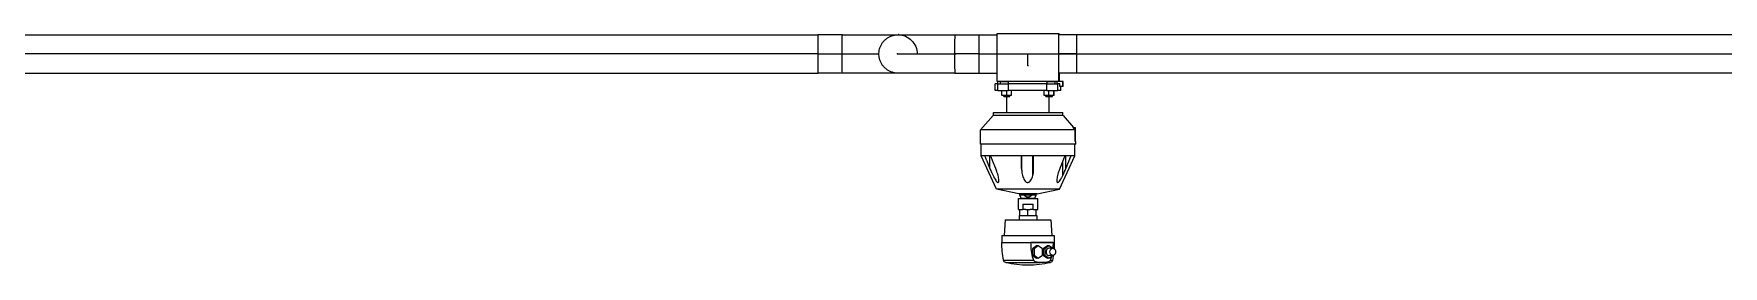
# Model space of a CAD drawing. Header units: millimetres. Extents: x 48717 to 75522, y 76128 to 88842.
# Drawn here: x 60838 to 63638, y 81471 to 81857 of the extents above; entities that cross this region are included whole.
import ezdxf

# ---------------------------------------------------------------- set-up
doc = ezdxf.new("R2010")
doc.units = ezdxf.units.MM
doc.linetypes.add('CENTER2', pattern=[1.125, 0.75, -0.125, 0.125, -0.125])
doc.layers.add('Top (Plan) View2-CENTER', color=1, linetype='CENTER2')
doc.layers.add('Top (Plan) View2-DV90-S1B-002a', color=140, linetype='Continuous')

# ---------------------------------------------------------------- blocks, each defined once
blk = doc.blocks.new('*U875')
at = {"layer": 'Top (Plan) View2-CENTER'}
blk.add_line((62138.1, 81823.4), (59917.3, 81823.4), dxfattribs=at)
at = {"layer": 'Top (Plan) View2-DV90-S1B-002a', "color": 0, "linetype": 'ByBlock', "lineweight": -2}
for p, q in [((59917.3, 81855.1), (62138.4, 81855.1)), ((59917.3, 81791.6), (62138.4, 81791.6))]:
    blk.add_line(p, q, dxfattribs=at)
for major_axis, start_param, end_param in [((0, 31.8), 0, 1.570796), ((0, 31.7), 1.570796, 3.141593)]:
    blk.add_ellipse((59917.3, 81823.4), major_axis=major_axis, ratio=0.010319, start_param=start_param, end_param=end_param, dxfattribs=at)
at = {"layer": 'Top (Plan) View2-DV90-S1B-002a', "color": 0, "linetype": 'ByBlock', "lineweight": -2, "extrusion": (0, 0, -1)}
for major_axis, start_param, end_param in [((0, -31.7), 1.570796, 3.141607), ((0, -31.8), 0, 1.570796)]:
    blk.add_ellipse((62138.4, 81823.4), major_axis=major_axis, ratio=0.010319, start_param=start_param, end_param=end_param, dxfattribs=at)
blk = doc.blocks.new('*U905')
at = {"layer": 'Top (Plan) View2-CENTER'}
for p, q in [((62138.4, 81823.4), (62178.4, 81823.4)), ((62178.4, 81823.4), (62238.9, 81823.4))]:
    blk.add_line(p, q, dxfattribs=at)
at = {"layer": 'Top (Plan) View2-DV90-S1B-002a', "color": 0, "linetype": 'ByBlock', "lineweight": -2}
for p, q in [((62178.4, 81855.1), (62138.4, 81855.1)), ((62272.4, 81855.1), (62272, 81855.1)), ((62178.4, 81791.6), (62138.4, 81791.6))]:
    blk.add_line(p, q, dxfattribs=at)
at = {"layer": 'Top (Plan) View2-DV90-S1B-002a', "color": 0, "linetype": 'ByBlock', "lineweight": -2, "extrusion": (0, 0, -1)}
for centre, start_param, end_param in [((62138.4, 81823.4), 1.570799, 3.141593), ((62178.4, 81823.4), 1.570796, 3.141593), ((62138.4, 81823.4), 0, 1.570796), ((62178.4, 81823.4), 0, 1.570796)]:
    blk.add_ellipse(centre, major_axis=(0, -31.8), ratio=0.010319, start_param=start_param, end_param=end_param, dxfattribs=at)
at = {"layer": 'Top (Plan) View2-DV90-S1B-002a', "color": 0, "linetype": 'ByBlock', "lineweight": -2}
for centre, major_axis, start_param in [((62272, 81823.4), (0, 31.7), -0.000817), ((62272.4, 81823.4), (0, 31.8), -0.000921)]:
    blk.add_ellipse(centre, major_axis=major_axis, ratio=0.99995, start_param=start_param, end_param=0.000007, dxfattribs=at)
for points, knots in [([(62178.4, 81855.1), (62181.3, 81855.1), (62184.2, 81855.1), (62190, 81855.1), (62192.9, 81855.1), (62198.6, 81855.1), (62201.4, 81855.1), (62207, 81855.1), (62209.8, 81855.1), (62215.2, 81855.1), (62217.8, 81855.1), (62223, 81855.1), (62225.5, 81855.1), (62230.5, 81855.1), (62232.9, 81855.1), (62237.5, 81855.1), (62239.7, 81855.1), (62244, 81855.1), (62246, 81855.1), (62249.9, 81855.1), (62251.8, 81855.1), (62255.2, 81855.1), (62256.9, 81855.1), (62259.9, 81855.1), (62261.3, 81855.1), (62263.9, 81855.1), (62265.1, 81855.1), (62267.2, 81855.1), (62268.1, 81855.1), (62269.7, 81855.1), (62270.3, 81855.1), (62271.4, 81855.1), (62271.8, 81855.1), (62272.2, 81855.1), (62272.3, 81855.1), (62272.4, 81855.1), (62272.4, 81855.1), (62272.4, 81855.1), (62272.4, 81855.1), (62272.4, 81855.1)], [0, 0, 0, 0, 8.724707, 8.724707, 17.443261, 17.443261, 26.161825, 26.161825, 34.880388, 34.880388, 43.598951, 43.598951, 52.317514, 52.317514, 61.036078, 61.036078, 69.754641, 69.754641, 78.473205, 78.473205, 87.191768, 87.191768, 95.910332, 95.910332, 104.628896, 104.628896, 113.347461, 113.347461, 122.066027, 122.066027, 130.784596, 130.784596, 139.503178, 139.503178, 143.859061, 143.859061, 146.037893, 146.037893, 147.204543, 147.204543, 147.204543, 147.204543]), ([(62272.4, 81855.1), (62272.4, 81855.1), (62272.4, 81855.1), (62272.4, 81855.1), (62272.4, 81855.1), (62272.4, 81855.1), (62272.4, 81855.1), (62272.4, 81855.1), (62272.4, 81855.1), (62272.4, 81855.1), (62272.4, 81855.1), (62272.5, 81855.1), (62272.5, 81855.1), (62272.5, 81855.1), (62272.5, 81855.1), (62272.5, 81855.1), (62272.5, 81855.1), (62272.5, 81855.1)], [147.6576291, 147.6576291, 147.6576291, 147.6576291, 147.671968, 147.671968, 147.9783463, 147.9783463, 148.0932391, 148.0932391, 148.1477238, 148.1477238, 148.1751203, 148.1751203, 148.1819885, 148.1819885, 148.1888942, 148.1888942, 148.2004372, 148.2004372, 148.2004372, 148.2004372]), ([(62270.6, 81791.6), (62270.3, 81791.6), (62270, 81791.6), (62269, 81791.6), (62268.1, 81791.6), (62266.2, 81791.6), (62265.1, 81791.6), (62262.7, 81791.6), (62261.4, 81791.6), (62258.5, 81791.6), (62257, 81791.6), (62253.6, 81791.6), (62251.9, 81791.6), (62248.1, 81791.6), (62246.1, 81791.6), (62242, 81791.6), (62239.8, 81791.6), (62235.3, 81791.6), (62233, 81791.6), (62228.2, 81791.6), (62225.7, 81791.6), (62220.6, 81791.6), (62218, 81791.6), (62212.6, 81791.6), (62209.9, 81791.6), (62204.4, 81791.6), (62201.6, 81791.6), (62195.9, 81791.6), (62193.1, 81791.6), (62187.3, 81791.6), (62184.4, 81791.6), (62180.5, 81791.6), (62179.4, 81791.6), (62178.4, 81791.6)], [119.18234, 119.18234, 119.18234, 119.18234, 123.610748, 123.610748, 132.329282, 132.329282, 141.047836, 141.047836, 149.766395, 149.766395, 158.484956, 158.484956, 167.203517, 167.203517, 175.922079, 175.922079, 184.640642, 184.640642, 193.359204, 193.359204, 202.077767, 202.077767, 210.79633, 210.79633, 219.514892, 219.514892, 228.233455, 228.233455, 236.952018, 236.952018, 245.670581, 245.670581, 248.746637, 248.746637, 248.746637, 248.746637])]:
    blk.add_open_spline(points, degree=3, knots=knots, dxfattribs=at)
blk = doc.blocks.new('*U906')
at = {"layer": 'Top (Plan) View2-CENTER'}
for p, q in [((62271.1, 81823.4), (62270.7, 81823.4)), ((62270.7, 81823.4), (62366.6, 81823.4)), ((62404.4, 81823.4), (62364.7, 81823.4))]:
    blk.add_line(p, q, dxfattribs=at)
blk.add_point((62269.7, 81823.4), dxfattribs=at)
at = {"layer": 'Top (Plan) View2-DV90-S1B-002a', "color": 0, "linetype": 'ByBlock', "lineweight": -2}
for p, q in [((62270.7, 81855.1), (62271.1, 81855.1)), ((62364.7, 81855.1), (62404.7, 81855.1)), ((62364.7, 81791.6), (62404.7, 81791.6))]:
    blk.add_line(p, q, dxfattribs=at)
at = {"layer": 'Top (Plan) View2-DV90-S1B-002a', "color": 0, "linetype": 'ByBlock', "lineweight": -2, "extrusion": (0, 0, -1)}
for centre, end_param in [((62270.7, 81823.4), 1.570796), ((62271.1, 81823.4), 0.000462)]:
    blk.add_ellipse(centre, major_axis=(0, 31.7), ratio=0.99995, start_param=-0.000007, end_param=end_param, dxfattribs=at)
at = {"layer": 'Top (Plan) View2-DV90-S1B-002a', "color": 0, "linetype": 'ByBlock', "lineweight": -2}
for centre in [(62364.7, 81823.4), (62404.7, 81823.4)]:
    blk.add_ellipse(centre, major_axis=(0, 31.8), ratio=0.01, start_param=0, end_param=3.141593, dxfattribs=at)
for points, knots in [([(62364.7, 81791.6), (62361.8, 81791.6), (62358.9, 81791.6), (62353.1, 81791.6), (62350.2, 81791.6), (62344.5, 81791.6), (62341.7, 81791.6), (62336.1, 81791.6), (62333.4, 81791.6), (62327.9, 81791.6), (62325.3, 81791.6), (62320.1, 81791.6), (62317.6, 81791.6), (62312.7, 81791.6), (62310.3, 81791.6), (62305.6, 81791.6), (62303.4, 81791.6), (62299.1, 81791.6), (62297.1, 81791.6), (62293.2, 81791.6), (62291.3, 81791.6), (62287.9, 81791.6), (62286.2, 81791.6), (62283.2, 81791.6), (62281.8, 81791.6), (62279.2, 81791.6), (62278, 81791.6), (62275.9, 81791.6), (62275, 81791.6), (62273.4, 81791.6), (62272.8, 81791.6), (62271.7, 81791.6), (62271.3, 81791.6), (62270.9, 81791.6), (62270.8, 81791.6), (62270.7, 81791.6), (62270.7, 81791.6), (62270.7, 81791.6), (62270.7, 81791.6), (62270.6, 81791.6), (62270.6, 81791.6), (62270.6, 81791.6), (62270.6, 81791.6), (62270.6, 81791.6), (62270.6, 81791.6), (62270.6, 81791.6), (62270.6, 81791.6), (62270.6, 81791.6), (62270.6, 81791.6), (62270.6, 81791.6), (62270.6, 81791.6), (62270.6, 81791.6), (62270.6, 81791.6), (62270.6, 81791.6), (62270.6, 81791.6), (62270.6, 81791.6), (62270.6, 81791.6), (62270.5, 81791.6), (62270.3, 81791.6), (62269.9, 81791.6), (62269.7, 81791.6), (62268.8, 81791.7), (62268.1, 81791.7), (62265.8, 81791.9), (62264.1, 81792.2), (62260.9, 81793.1), (62259.3, 81793.7), (62256.2, 81795), (62254.7, 81795.8), (62251.9, 81797.7), (62250.6, 81798.7), (62248.1, 81801), (62246.9, 81802.2), (62244.8, 81804.8), (62243.9, 81806.2), (62242.2, 81809.2), (62241.5, 81810.7), (62240.3, 81813.8), (62239.9, 81815.5), (62239.2, 81818.8), (62239, 81820.4), (62238.9, 81823.8), (62238.9, 81825.5), (62239.3, 81828.8), (62239.7, 81830.5), (62240.6, 81833.7), (62241.2, 81835.3), (62242.6, 81838.3), (62243.4, 81839.8), (62245.3, 81842.6), (62246.4, 81843.9), (62248.7, 81846.4), (62249.9, 81847.5), (62252.6, 81849.5), (62254, 81850.5), (62257, 81852.1), (62258.5, 81852.8), (62261.7, 81853.9), (62263.3, 81854.3), (62266.6, 81854.9), (62268.3, 81855.1), (62270.1, 81855.1), (62270.2, 81855.1), (62270.4, 81855.1), (62270.4, 81855.1), (62270.5, 81855.1), (62270.6, 81855.1), (62270.6, 81855.1), (62270.6, 81855.1), (62270.6, 81855.1), (62270.6, 81855.1), (62270.6, 81855.1), (62270.6, 81855.1), (62270.6, 81855.1), (62270.6, 81855.1), (62270.6, 81855.1), (62270.6, 81855.1), (62270.6, 81855.1), (62270.6, 81855.1), (62270.6, 81855.1)], [0, 0, 0, 0, 8.724707, 8.724707, 17.443261, 17.443261, 26.161825, 26.161825, 34.880388, 34.880388, 43.598951, 43.598951, 52.317514, 52.317514, 61.036078, 61.036078, 69.754641, 69.754641, 78.473205, 78.473205, 87.191768, 87.191768, 95.910332, 95.910332, 104.628896, 104.628896, 113.347461, 113.347461, 122.066027, 122.066027, 130.784596, 130.784596, 139.503177, 139.503177, 143.85906, 143.85906, 146.037889, 146.037889, 147.671962, 147.671962, 147.97834, 147.97834, 148.093232, 148.093232, 148.147705, 148.147705, 148.174946, 148.174946, 148.20228, 148.20228, 148.209124, 148.209124, 148.216021, 148.216021, 148.222906, 148.222906, 148.250814, 148.250814, 148.687866, 148.687866, 149.367656, 149.367656, 151.40796, 151.40796, 156.458076, 156.458076, 161.499204, 161.499204, 166.54037, 166.54037, 171.581536, 171.581536, 176.622702, 176.622702, 181.663868, 181.663868, 186.705035, 186.705035, 191.746201, 191.746201, 196.787367, 196.787367, 201.828533, 201.828533, 206.869699, 206.869699, 211.910865, 211.910865, 216.952031, 216.952031, 221.993197, 221.993197, 227.034363, 227.034363, 232.075529, 232.075529, 237.116695, 237.116695, 242.157862, 242.157862, 247.199028, 247.199028, 247.524973, 247.524973, 247.688674, 247.688674, 247.811503, 247.811503, 247.82519, 247.82519, 247.832059, 247.832059, 247.838964, 247.838964, 247.852866, 247.852866, 247.963147, 247.963147, 248.359634, 248.359634, 248.359634, 248.359634]), ([(62270.6, 81855.1), (62270.6, 81855.1), (62270.6, 81855.1), (62270.7, 81855.1), (62270.7, 81855.1), (62270.7, 81855.1), (62270.7, 81855.1), (62271, 81855.1), (62271.3, 81855.1), (62272.2, 81855.1), (62272.7, 81855.1), (62274.1, 81855.1), (62275, 81855.1), (62276.9, 81855.1), (62278, 81855.1), (62280.4, 81855.1), (62281.7, 81855.1), (62284.6, 81855.1), (62286.1, 81855.1), (62289.4, 81855.1), (62291.2, 81855.1), (62295, 81855.1), (62297, 81855.1), (62301.1, 81855.1), (62303.3, 81855.1), (62307.8, 81855.1), (62310.1, 81855.1), (62314.9, 81855.1), (62317.4, 81855.1), (62322.5, 81855.1), (62325.1, 81855.1), (62330.5, 81855.1), (62333.2, 81855.1), (62338.7, 81855.1), (62341.5, 81855.1), (62347.2, 81855.1), (62350, 81855.1), (62355.8, 81855.1), (62358.7, 81855.1), (62362.6, 81855.1), (62363.7, 81855.1), (62364.7, 81855.1)], [100.81987, 100.81987, 100.81987, 100.81987, 101.06025, 101.06025, 102.33881, 102.33881, 106.175175, 106.175175, 114.892446, 114.892446, 123.610748, 123.610748, 132.329281, 132.329281, 141.047835, 141.047835, 149.766394, 149.766394, 158.484955, 158.484955, 167.203517, 167.203517, 175.922079, 175.922079, 184.640641, 184.640641, 193.359204, 193.359204, 202.077766, 202.077766, 210.796329, 210.796329, 219.514892, 219.514892, 228.233455, 228.233455, 236.952017, 236.952017, 245.67058, 245.67058, 248.776962, 248.776962, 248.776962, 248.776962])]:
    blk.add_open_spline(points, degree=3, knots=knots, dxfattribs=at)
blk = doc.blocks.new('*U907')
at = {"layer": 'Top (Plan) View2-DV90-S1B-002a', "color": 0, "linetype": 'ByBlock', "lineweight": -2}
blk.add_line((62271.1, 81855.1), (62272, 81855.1), dxfattribs=at)
at = {"layer": 'Top (Plan) View2-DV90-S1B-002a', "color": 0, "linetype": 'ByBlock', "lineweight": -2, "extrusion": (0, 0, -1)}
for centre, major_axis, start_param, end_param in [((62271.5, 81855.1), (0.011, 0.5), 4.69114, 7.832732), ((62271.1, 81823.4), (0, 31.7), 0, 0.000462)]:
    blk.add_ellipse(centre, major_axis=major_axis, ratio=0.99995, start_param=start_param, end_param=end_param, dxfattribs=at)
at = {"layer": 'Top (Plan) View2-DV90-S1B-002a', "color": 0, "linetype": 'ByBlock', "lineweight": -2}
for centre, major_axis, start_param, end_param in [((62271.6, 81855.1), (-0.021, 0.5), -1.612017, 1.529575), ((62272, 81823.4), (0, 31.7), -0.000817, 0)]:
    blk.add_ellipse(centre, major_axis=major_axis, ratio=0.99995, start_param=start_param, end_param=end_param, dxfattribs=at)
blk = doc.blocks.new('*U908')
at = {"layer": 'Top (Plan) View2-CENTER'}
for p, q in [((62404.7, 81823.4), (62566.4, 81823.4)), ((62485.7, 81803.9), (62485.7, 81823.4)), ((62486.8, 81803.9), (62485.7, 81803.9))]:
    blk.add_line(p, q, dxfattribs=at)
at = {"layer": 'Top (Plan) View2-DV90-S1B-002a', "color": 0, "linetype": 'ByBlock', "lineweight": -2}
for p, q in [((62404.7, 81855.1), (62434.4, 81855.1)), ((62434.4, 81856.9), (62434.4, 81778.5)), ((62536.4, 81856.9), (62434.4, 81856.9)), ((62536.4, 81856.9), (62536.4, 81778.5)), ((62537.6, 81856.9), (62536.4, 81856.9)), ((62566.7, 81855.1), (62536.7, 81855.1)), ((62537.6, 81856.9), (62537.6, 81855.1)), ((62404.4, 81823.4), (62434.4, 81823.4)), ((62566.4, 81823.4), (62536.4, 81823.4)), ((62404.7, 81791.6), (62434.4, 81791.6)), ((62436, 81773.9), (62431.6, 81773.9)), ((62431.6, 81762.9), (62431.6, 81773.9)), ((62434.4, 81778.5), (62536.4, 81778.5)), ((62436, 81773.9), (62453.7, 81773.9)), ((62436, 81762.9), (62436, 81773.9)), ((62436.1, 81773.9), (62436.1, 81777.9)), ((62440.5, 81777.9), (62436.1, 81777.9)), ((62440.5, 81777.9), (62453.7, 81777.9)), ((62440.5, 81773.9), (62440.5, 81777.9)), ((62448.6, 81778.5), (62448.6, 81777.9)), ((62517.6, 81777.9), (62453.7, 81777.9)), ((62453.7, 81773.9), (62453.7, 81777.9)), ((62517.5, 81773.9), (62453.7, 81773.9)), ((62453.7, 81762.9), (62453.7, 81773.9)), ((62485.7, 81778.5), (62485.7, 81777.9)), ((62517.5, 81773.9), (62535.5, 81773.9)), ((62517.5, 81762.9), (62517.5, 81773.9)), ((62517.6, 81777.9), (62531.1, 81777.9)), ((62517.6, 81773.9), (62517.6, 81777.9)), ((62523.6, 81778.5), (62523.6, 81777.9)), ((62534.4, 81777.9), (62531.1, 81777.9)), ((62531.1, 81773.9), (62531.1, 81777.9)), ((62544, 81777.9), (62534.4, 81777.9)), ((62534.4, 81773.9), (62534.4, 81777.9)), ((62539, 81773.9), (62535.5, 81773.9)), ((62535.5, 81762.9), (62535.5, 81773.9)), ((62536.4, 81778.5), (62537.6, 81778.5)), ((62566.7, 81791.6), (62536.7, 81791.6)), ((62537.6, 81791.6), (62537.6, 81778.5)), ((62539, 81769.4), (62539, 81773.9)), ((62544, 81769.4), (62539, 81769.4)), ((62540.6, 81762.9), (62540.6, 81769.4)), ((62544, 81769.4), (62544, 81777.9)), ((62544.2, 81777.9), (62544, 81777.9)), ((62544.2, 81769.4), (62544, 81769.4)), ((62544.2, 81769.4), (62544.2, 81777.9)), ((62436, 81762.9), (62431.6, 81762.9)), ((62436, 81762.9), (62453.7, 81762.9)), ((62442.7, 81754.5), (62442.7, 81762.9)), ((62450.7, 81754.5), (62442.7, 81754.5)), ((62445.8, 81752.9), (62445.8, 81754.5)), ((62445.8, 81752.9), (62455.8, 81752.9)), ((62450.7, 81754.5), (62450.7, 81762.9)), ((62458.7, 81754.5), (62450.7, 81754.5)), ((62451.1, 81726.4), (62451.1, 81752.9)), ((62517.5, 81762.9), (62453.7, 81762.9)), ((62455.8, 81752.9), (62455.8, 81754.5)), ((62455.8, 81752.9), (62455.8, 81754.5)), ((62455.8, 81752.9), (62455.8, 81752.9)), ((62458.7, 81754.5), (62458.7, 81762.9)), ((62458.8, 81754.5), (62458.7, 81754.5)), ((62458.8, 81754.5), (62458.8, 81762.9)), ((62512.7, 81754.5), (62512.7, 81762.9)), ((62520.7, 81754.5), (62512.7, 81754.5)), ((62515.8, 81752.9), (62515.8, 81754.5)), ((62515.8, 81752.9), (62525.8, 81752.9)), ((62517.5, 81762.9), (62535.5, 81762.9)), ((62520.7, 81754.5), (62520.7, 81762.9)), ((62528.7, 81754.5), (62520.7, 81754.5)), ((62521.1, 81726.4), (62521.1, 81752.9)), ((62521.1, 81726.4), (62521.1, 81752.9)), ((62525.8, 81752.9), (62525.8, 81754.5)), ((62525.8, 81752.9), (62525.8, 81754.5)), ((62525.8, 81752.9), (62525.8, 81752.9)), ((62525.8, 81752.9), (62526.4, 81752.9)), ((62526.4, 81752.9), (62526.4, 81754.5)), ((62526.4, 81752.9), (62526.4, 81754.5)), ((62526.4, 81752.9), (62526.4, 81752.9)), ((62528.7, 81754.5), (62528.7, 81762.9)), ((62528.8, 81754.5), (62528.7, 81754.5)), ((62528.8, 81754.5), (62528.8, 81762.9)), ((62529.4, 81754.5), (62528.8, 81754.5)), ((62529.4, 81754.5), (62529.4, 81762.9)), ((62529.5, 81754.5), (62529.4, 81754.5)), ((62529.5, 81754.5), (62529.5, 81762.9)), ((62540.6, 81762.9), (62535.5, 81762.9)), ((62428.1, 81721.4), (62407.1, 81697.4)), ((62544.1, 81721.4), (62428.1, 81721.4)), ((62428.6, 81726.4), (62543.6, 81726.4)), ((62428.6, 81721.4), (62428.6, 81726.4)), ((62543.6, 81726.4), (62543.6, 81726.4)), ((62543.6, 81721.4), (62543.6, 81726.4)), ((62543.6, 81721.4), (62543.6, 81726.4)), ((62544.1, 81721.4), (62544.1, 81721.4)), ((62544.1, 81721.4), (62561.6, 81701.4)), ((62544.1, 81721.4), (62561.6, 81701.4)), ((62564.1, 81697.4), (62407.1, 81697.4)), ((62407.1, 81673.9), (62407.1, 81697.4)), ((62560.6, 81701.4), (62564, 81701.4)), ((62564.2, 81701.4), (62564, 81701.4)), ((62564, 81701.4), (62564, 81697.5)), ((62564, 81697.5), (62564.1, 81697.4)), ((62564.1, 81697.4), (62564.1, 81678.4)), ((62564.1, 81690.4), (62564.2, 81690.4)), ((62564.2, 81697.5), (62564.2, 81701.4)), ((62564.4, 81697.4), (62564.2, 81697.5)), ((62564.2, 81697.5), (62564.2, 81678.4)), ((62564.4, 81678.4), (62564.4, 81697.4)), ((62565.1, 81673.9), (62407.1, 81673.9)), ((62408.6, 81654.4), (62408.6, 81673.9)), ((62563.6, 81654.4), (62563.6, 81673.9)), ((62563.6, 81654.4), (62563.6, 81673.9)), ((62565.1, 81678.4), (62564.1, 81678.4)), ((62565.1, 81678.4), (62565.1, 81678.4)), ((62565.1, 81673.9), (62565.1, 81678.4)), ((62565.1, 81673.9), (62565.1, 81678.4)), ((62565.1, 81673.9), (62565.1, 81673.9)), ((62414.3, 81654.4), (62408.6, 81654.4)), ((62434.1, 81599.4), (62408.6, 81654.4)), ((62424.1, 81654.4), (62414.3, 81654.4)), ((62422.8, 81633.3), (62422.8, 81654.4)), ((62475.3, 81654.4), (62424.1, 81654.4)), ((62495.3, 81654.4), (62475.3, 81654.4)), ((62475.4, 81633.3), (62475.4, 81654.4)), ((62494.1, 81622.2), (62494.1, 81654.4)), ((62547.2, 81654.4), (62495.3, 81654.4)), ((62538.1, 81599.4), (62563.6, 81654.4)), ((62538.1, 81599.4), (62563.6, 81654.4)), ((62543.9, 81622.2), (62543.9, 81646.2)), ((62557.4, 81654.4), (62547.2, 81654.4)), ((62548.9, 81633.3), (62548.9, 81654.4)), ((62563.6, 81654.4), (62557.4, 81654.4)), ((62563.6, 81654.4), (62563.6, 81654.4)), ((62538.1, 81599.4), (62434.1, 81599.4)), ((62471.1, 81591.4), (62434.1, 81599.4)), ((62501.1, 81591.4), (62538.1, 81599.4)), ((62501.1, 81591.4), (62538.1, 81599.4)), ((62538.1, 81599.4), (62538.1, 81599.4)), ((62470.1, 81583.4), (62485.9, 81583.4)), ((62470.1, 81565.4), (62470.1, 81583.4)), ((62501.1, 81591.4), (62471.1, 81591.4)), ((62499.6, 81590.4), (62472.6, 81590.4)), ((62472.6, 81589.3), (62472.6, 81590.4)), ((62479.8, 81589.3), (62472.6, 81589.3)), ((62474.6, 81584.4), (62472.6, 81589.3)), ((62473.1, 81590.4), (62473.1, 81591.4)), ((62474.6, 81584.4), (62497.6, 81584.4)), ((62477.4, 81574.4), (62494.6, 81574.4)), ((62477.4, 81574.4), (62477.4, 81565.4)), ((62479.8, 81589.3), (62479.8, 81589.4)), ((62492.2, 81589.4), (62479.8, 81589.4)), ((62481.1, 81584.4), (62481.1, 81583.4)), ((62485.9, 81583.4), (62502.1, 81583.4)), ((62491.1, 81584.4), (62491.1, 81583.4)), ((62492.2, 81589.4), (62492.2, 81589.3)), ((62499.6, 81589.3), (62492.2, 81589.3)), ((62494.6, 81565.4), (62494.6, 81574.4)), ((62497.6, 81584.4), (62499.6, 81589.3)), ((62497.6, 81584.4), (62499.6, 81589.3)), ((62497.6, 81584.4), (62497.6, 81584.4)), ((62499.1, 81590.4), (62499.1, 81591.4)), ((62499.1, 81590.4), (62499.1, 81591.4)), ((62499.6, 81590.4), (62499.6, 81590.4)), ((62499.6, 81589.3), (62499.6, 81590.4)), ((62499.6, 81589.3), (62499.6, 81590.4)), ((62499.6, 81589.3), (62499.6, 81589.3)), ((62501.1, 81591.4), (62501.1, 81591.4)), ((62502.1, 81565.4), (62502.1, 81583.4)), ((62448.1, 81548.4), (62446.7, 81522.4)), ((62448.1, 81548.4), (62524.1, 81548.4)), ((62470.1, 81565.4), (62477.4, 81565.4)), ((62471.6, 81555.4), (62472.5, 81555.4)), ((62471.6, 81555.4), (62471.6, 81548.4)), ((62472.5, 81555.4), (62472.5, 81565.4)), ((62472.5, 81555.4), (62474.7, 81555.4)), ((62474.7, 81555.4), (62483.8, 81555.4)), ((62482.4, 81565.4), (62477.4, 81565.4)), ((62482.4, 81565.4), (62485.9, 81565.4)), ((62483.8, 81555.4), (62485.9, 81555.4)), ((62485.9, 81565.4), (62489.6, 81565.4)), ((62485.9, 81555.4), (62485.9, 81565.4)), ((62485.9, 81555.4), (62488.1, 81555.4)), ((62488.1, 81555.4), (62497.3, 81555.4)), ((62494.6, 81565.4), (62489.6, 81565.4)), ((62494.6, 81565.4), (62502.1, 81565.4)), ((62497.3, 81555.4), (62499.5, 81555.4)), ((62499.5, 81555.4), (62499.5, 81565.4)), ((62499.5, 81555.4), (62499.6, 81555.4)), ((62499.6, 81555.4), (62500.6, 81555.4)), ((62499.7, 81555.4), (62499.7, 81565.4)), ((62500.6, 81555.4), (62500.6, 81548.4)), ((62524.1, 81548.4), (62525.5, 81522.4)), ((62442.6, 81522.4), (62529.6, 81522.4)), ((62442.6, 81522.4), (62442.6, 81510.6)), ((62529.6, 81522.4), (62529.6, 81510.6)), ((62442.6, 81510.6), (62529.6, 81510.6)), ((62527.6, 81510.4), (62491, 81510.4)), ((62500.4, 81505.4), (62493.5, 81500.3)), ((62493.5, 81500.3), (62493.5, 81489.9)), ((62496, 81500.3), (62493.5, 81500.3)), ((62493.5, 81489.9), (62500.4, 81484.7)), ((62496, 81489.9), (62493.5, 81489.9)), ((62502.9, 81505.4), (62496, 81500.3)), ((62496, 81500.3), (62496, 81489.9)), ((62496, 81489.9), (62502.9, 81484.7)), ((62502.9, 81505.4), (62500.4, 81505.4)), ((62509.9, 81500.3), (62502.9, 81505.4)), ((62502.9, 81484.7), (62509.9, 81489.9)), ((62509.9, 81489.9), (62509.9, 81500.3)), ((62518.2, 81505.4), (62511.2, 81500.3)), ((62511.2, 81500.3), (62511.2, 81489.9)), ((62513.8, 81500.3), (62511.2, 81500.3)), ((62511.2, 81489.9), (62518.2, 81484.7)), ((62513.8, 81489.9), (62511.2, 81489.9)), ((62520.7, 81505.4), (62513.8, 81500.3)), ((62513.8, 81500.3), (62513.8, 81489.9)), ((62513.8, 81489.9), (62520.7, 81484.7)), ((62520.7, 81505.4), (62518.2, 81505.4)), ((62526.6, 81501.1), (62520.7, 81505.4)), ((62527.1, 81501.1), (62520.7, 81501.1)), ((62520.7, 81484.7), (62526.6, 81489.1)), ((62527.1, 81489.1), (62520.7, 81489.1)), ((62445.5, 81481.4), (62495.5, 81481.4)), ((62449.1, 81477.5), (62504.8, 81477.5)), ((62502.9, 81484.7), (62500.4, 81484.7)), ((62513.8, 81477.5), (62523.1, 81477.5)), ((62520.7, 81484.7), (62518.2, 81484.7)), ((62523.1, 81481.4), (62526.7, 81481.4))]:
    blk.add_line(p, q, dxfattribs=at)
at = {"layer": 'Top (Plan) View2-DV90-S1B-002a', "color": 0, "linetype": 'ByBlock', "lineweight": -2, "extrusion": (0, 0, -1)}
for centre, radius, start, end in [((-62592.6, 81510.6), 150, 348.7734, 360), ((-62379.6, 81510.6), 150, 188.1843, 191.2266), ((-62379.6, 81510.6), 150, 180, 183.9055), ((-62450.4, 81482.3), 5, 284.2635, 348.7734), ((-62486.1, 81622.9), 150, 255.7365, 284.2635), ((-62521.8, 81482.3), 5, 191.2266, 255.7365)]:
    blk.add_arc(centre, radius, start, end, dxfattribs=at)
at = {"layer": 'Top (Plan) View2-DV90-S1B-002a', "color": 0, "linetype": 'ByBlock', "lineweight": -2}
for centre, major_axis, ratio, start_param, end_param in [((62404.7, 81823.4), (0, 31.7), 0.01, 0, 1.570796), ((62536.7, 81823.4), (0, 31.7), 0.01, 0, 1.570796), ((62566.7, 81823.4), (0, 31.8), 0.01, 0, 1.570796), ((62404.7, 81823.4), (0, 31.8), 0.01, 1.570796, 3.141593), ((62536.7, 81823.4), (0, 31.8), 0.01, 1.570796, 3.141593), ((62566.7, 81823.4), (0, 31.8), 0.01, 1.570796, 3.141593), ((62564.1, 81690.4), (0, 9), 0.01, 4.712389, 6.942893), ((62564.1, 81690.4), (0, 9), 0.01, 3.64596, 4.712389), ((62520.7, 81495.1), (0, 6), 0.772434, 0, 3.141593)]:
    blk.add_ellipse(centre, major_axis=major_axis, ratio=ratio, start_param=start_param, end_param=end_param, dxfattribs=at)
blk.add_ellipse((62527.1, 81495.1), major_axis=(0, 6), ratio=0.772434, dxfattribs=at)
at = {"layer": 'Top (Plan) View2-DV90-S1B-002a', "color": 0, "linetype": 'ByBlock', "lineweight": -2, "extrusion": (0, 0, -1)}
blk.add_ellipse((62509.3, 81622.9), major_axis=(0, -145.5), ratio=0.772434, start_param=6.243338, end_param=6.323033, dxfattribs=at)
at = {"layer": 'Top (Plan) View2-DV90-S1B-002a', "color": 0, "linetype": 'ByBlock', "lineweight": -2}
for points in [[(62564, 81697.5), (62562.9, 81698.8), (62561.7, 81700.1), (62560.6, 81701.4)], [(62527.6, 81510.4), (62527.6, 81507.4), (62527.4, 81504.2), (62527.1, 81501.1)]]:
    blk.add_open_spline(points, degree=3, dxfattribs=at)
for points, weights in [([(62414.3, 81654.4), (62418.8, 81643.1), (62422.8, 81633.3)], [1.00061951826, 1.00755539146, 1.00987120158]), ([(62432.7, 81633.3), (62428.7, 81643.1), (62424.1, 81654.4)], [1.00987120158, 1.00755539146, 1.00061951826]), ([(62475.3, 81654.4), (62475.4, 81643.1), (62475.4, 81633.3)], [1.00061951826, 1.00755539146, 1.00987120158]), ([(62495.4, 81633.3), (62495.4, 81643.1), (62495.3, 81654.4)], [1.00987120158, 1.00755539146, 1.00061951826]), ([(62547.2, 81654.4), (62542.7, 81643.1), (62538.7, 81633.3)], [1.00061951826, 1.00755539146, 1.00987120158]), ([(62548.9, 81633.3), (62552.8, 81643.1), (62557.4, 81654.4)], [1.00987120158, 1.00755539146, 1.00061951826]), ([(62492.2, 81589.3), (62486, 81582.3), (62479.8, 81589.3)], [1.01663362177, 1.14371282449, 1.01663362177])]:
    blk.add_rational_spline(points, weights, degree=2, dxfattribs=at)
for points, knots in [([(62422.8, 81633.3), (62423.3, 81632.2), (62423.7, 81631.1), (62424.2, 81630.1), (62425.3, 81627.5), (62426.7, 81624.6), (62428.8, 81620.3), (62429.5, 81619), (62431, 81616.3), (62431.8, 81615), (62433.2, 81613), (62433.9, 81612.1), (62434.9, 81611), (62435.2, 81610.7), (62435.9, 81610.3), (62436.2, 81610.1), (62436.7, 81610.1), (62437, 81610.3), (62437.3, 81610.7), (62437.4, 81611), (62437.7, 81612.1), (62437.8, 81613), (62437.7, 81615), (62437.6, 81616.3), (62437.1, 81619), (62436.8, 81620.3), (62436.4, 81621.9), (62436.4, 81622.1), (62436.4, 81622.2)], [-0.344199, -0.344199, -0.344199, -0.344199, 0, 0, 0, 0.872405, 0.872405, 1.308607, 1.308607, 1.74481, 1.74481, 2.088622, 2.088622, 2.260528, 2.260528, 2.432434, 2.432434, 2.60434, 2.60434, 2.776246, 2.776246, 3.120058, 3.120058, 3.556261, 3.556261, 3.992463, 3.992463, 4.041019, 4.041019, 4.041019, 4.041019]), ([(62436.4, 81622.2), (62435.7, 81624.9), (62434.8, 81627.6), (62433.5, 81631.1), (62433.1, 81632.2), (62432.7, 81633.3)], [-6.498344, -6.498344, -6.498344, -6.498344, -5.674495, -5.674495, -5.330296, -5.330296, -5.330296, -5.330296]), ([(62475.4, 81633.3), (62475.4, 81632.2), (62475.5, 81631.1), (62475.6, 81630.1), (62475.8, 81627.5), (62476.2, 81624.6), (62477.3, 81620.3), (62477.8, 81619), (62478.9, 81616.3), (62479.5, 81615), (62480.8, 81613), (62481.6, 81612.1), (62482.9, 81611), (62483.4, 81610.7), (62484.4, 81610.3), (62485, 81610.1), (62486.1, 81610.1), (62486.6, 81610.3), (62487.7, 81610.7), (62488.1, 81611), (62489.5, 81612.1), (62490.2, 81613), (62491.5, 81615), (62492.2, 81616.3), (62493.2, 81619), (62493.7, 81620.3), (62494.1, 81621.9), (62494.1, 81622.1), (62494.1, 81622.2)], [-0.344199, -0.344199, -0.344199, -0.344199, 0, 0, 0, 0.872405, 0.872405, 1.308607, 1.308607, 1.74481, 1.74481, 2.088622, 2.088622, 2.260528, 2.260528, 2.432434, 2.432434, 2.60434, 2.60434, 2.776246, 2.776246, 3.120058, 3.120058, 3.556261, 3.556261, 3.992463, 3.992463, 4.041019, 4.041019, 4.041019, 4.041019]), ([(62494.1, 81622.2), (62494.8, 81624.9), (62495.2, 81627.6), (62495.4, 81631.1), (62495.4, 81632.2), (62495.4, 81633.3)], [-6.498344, -6.498344, -6.498344, -6.498344, -5.674495, -5.674495, -5.330296, -5.330296, -5.330296, -5.330296]), ([(62538.7, 81633.3), (62538.3, 81632.2), (62537.9, 81631.1), (62537.5, 81630.1), (62536.5, 81627.5), (62535.6, 81624.6), (62534.6, 81620.3), (62534.4, 81619), (62533.9, 81616.3), (62533.8, 81615), (62533.8, 81613), (62533.8, 81612.1), (62534.1, 81611), (62534.3, 81610.7), (62534.7, 81610.3), (62534.9, 81610.1), (62535.5, 81610.1), (62535.8, 81610.3), (62536.5, 81610.7), (62536.8, 81611), (62537.8, 81612.1), (62538.5, 81613), (62539.9, 81615), (62540.7, 81616.3), (62542.2, 81619), (62542.9, 81620.3), (62543.7, 81621.9), (62543.8, 81622.1), (62543.9, 81622.2)], [-0.344199, -0.344199, -0.344199, -0.344199, 0, 0, 0, 0.872405, 0.872405, 1.308607, 1.308607, 1.74481, 1.74481, 2.088622, 2.088622, 2.260528, 2.260528, 2.432434, 2.432434, 2.60434, 2.60434, 2.776246, 2.776246, 3.120058, 3.120058, 3.556261, 3.556261, 3.992463, 3.992463, 4.041019, 4.041019, 4.041019, 4.041019]), ([(62543.9, 81622.2), (62545.2, 81624.9), (62546.5, 81627.6), (62548, 81631.1), (62548.4, 81632.2), (62548.9, 81633.3)], [-6.498344, -6.498344, -6.498344, -6.498344, -5.674495, -5.674495, -5.330296, -5.330296, -5.330296, -5.330296]), ([(62495.5, 81481.4), (62495.2, 81482.3), (62494.9, 81483.2), (62493.4, 81488), (62492.5, 81492.5), (62491.3, 81501.6), (62491, 81506.2), (62491, 81510.4)], [12.79697, 12.79697, 12.79697, 12.79697, 13.081917, 13.081917, 14.355625, 14.355625, 15.609364, 15.609364, 15.609364, 15.609364]), ([(62525, 81487.9), (62524.7, 81486.6), (62524.3, 81485.3), (62523.7, 81483.2), (62523.4, 81482.3), (62523.1, 81481.4)], [7.3674283, 7.3674283, 7.3674283, 7.3674283, 7.7571958, 7.7571958, 8.0421419, 8.0421419, 8.0421419, 8.0421419]), ([(62504.8, 81477.5), (62504.5, 81477.5), (62504.2, 81477.5), (62502.9, 81477.6), (62502, 81477.7), (62500.2, 81478), (62499.4, 81478.3), (62498.2, 81478.7), (62497.8, 81478.9), (62497.1, 81479.4), (62496.8, 81479.6), (62496.3, 81480.1), (62496.1, 81480.3), (62495.8, 81480.7), (62495.7, 81480.9), (62495.5, 81481.2), (62495.5, 81481.3), (62495.5, 81481.4)], [-3.219769, -3.219769, -3.219769, -3.219769, -3.107536, -3.107536, -2.777199, -2.777199, -2.446862, -2.446862, -2.304124, -2.304124, -2.161385, -2.161385, -2.079892, -2.079892, -1.998399, -1.998399, -1.978617, -1.978617, -1.978617, -1.978617]), ([(62523.1, 81481.4), (62523.1, 81481.3), (62523, 81481.2), (62522.9, 81480.9), (62522.8, 81480.7), (62522.5, 81480.3), (62522.3, 81480.1), (62521.8, 81479.6), (62521.5, 81479.4), (62520.7, 81478.9), (62520.4, 81478.7), (62519.2, 81478.3), (62518.3, 81478), (62516.6, 81477.7), (62515.6, 81477.6), (62514.4, 81477.5), (62514.1, 81477.5), (62513.8, 81477.5)], [1.978617, 1.978617, 1.978617, 1.978617, 1.998399, 1.998399, 2.079892, 2.079892, 2.161385, 2.161385, 2.304124, 2.304124, 2.446862, 2.446862, 2.777199, 2.777199, 3.107536, 3.107536, 3.219769, 3.219769, 3.219769, 3.219769])]:
    blk.add_open_spline(points, degree=3, knots=knots, dxfattribs=at)
blk = doc.blocks.new('*U909')
at = {"layer": 'Top (Plan) View2-CENTER'}
blk.add_line((62566.7, 81823.4), (64113.6, 81823.4), dxfattribs=at)
at = {"layer": 'Top (Plan) View2-DV90-S1B-002a', "color": 0, "linetype": 'ByBlock', "lineweight": -2}
for p, q in [((64113.9, 81855.1), (62566.7, 81855.1)), ((64113.9, 81791.6), (62566.7, 81791.6))]:
    blk.add_line(p, q, dxfattribs=at)
for start_param, end_param in [(0, 1.570796), (1.570796, 3.141593)]:
    blk.add_ellipse((62566.7, 81823.4), major_axis=(0, 31.8), ratio=0.01, start_param=start_param, end_param=end_param, dxfattribs=at)
at = {"layer": 'Top (Plan) View2-DV90-S1B-002a', "color": 0, "linetype": 'ByBlock', "lineweight": -2, "extrusion": (0, 0, -1)}
for start_param, end_param in [(1.570796, 3.141593), (0, 1.570796)]:
    blk.add_ellipse((64113.9, 81823.4), major_axis=(0, -31.8), ratio=0.01, start_param=start_param, end_param=end_param, dxfattribs=at)

msp = doc.modelspace()

# ---------------------------------------------------------------- block references
at = {"layer": 'Top (Plan) View2-DV90-S1B-002a'}
for name in ['*U875', '*U905', '*U906', '*U907', '*U908', '*U909']:
    msp.add_blockref(name, (0, 0), dxfattribs=at)

doc.saveas('drawing.dxf')
